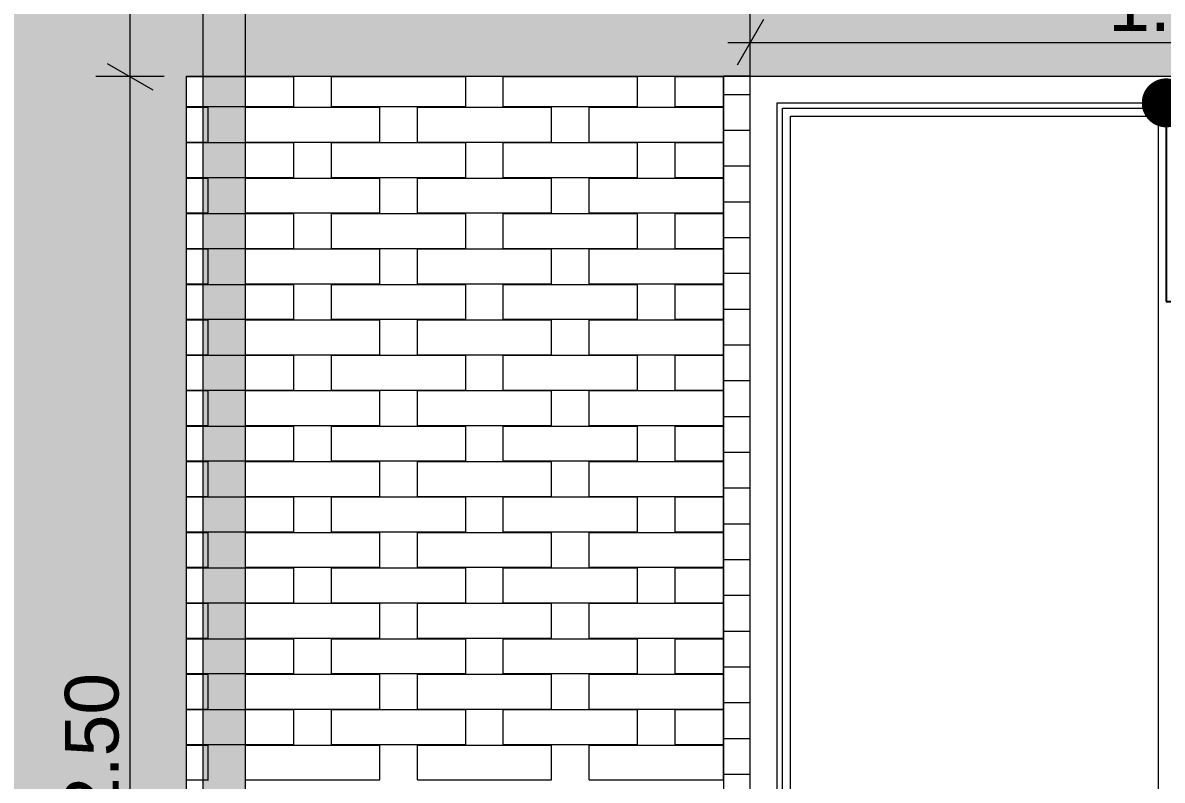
# Model space of a CAD drawing. Header units: millimetres. Extents: x 475616349 to 476941521, y 4620115302 to 4621446928.
# Drawn here: x 476654757 to 476656880, y 4620527209 to 4620528619 of the extents above; entities that cross this region are included whole.
import ezdxf

# ---------------------------------------------------------------- set-up
doc = ezdxf.new("R2010")
doc.units = ezdxf.units.MM
doc.header["$MEASUREMENT"] = 0
for name, color, linetype, lineweight in [('0_Pen_No__250_Pen_No__255', 255, 'Continuous', 0), ('0_Pen_No__250_Pen_No__7', 7, 'Continuous', 0), ('2D Drafting - General_Pen_No__30_Pen_No__9_Pen_No__9_Pen_No__253', 252, 'Continuous', 0), ('2D Drafting - General_Pen_No__30_Pen_No__9_Pen_No__9_Pen_No__7', 7, 'Continuous', 0), ('2D Drafting - General_Pen_No__7_Pen_No__7', 7, 'Continuous', 0), ('New_2D Drafting - General_Pen_No__2_Pen_No__250', 7, 'Continuous', 0), ('New_Interior - Furniture _Pen_No__250', 7, 'Continuous', 0), ('New_Structural - Bearing_Pen_No__250', 7, 'Continuous', 0), ('New_zoma_Pen_No__4', 7, 'Continuous', 0), ('New_zoma_Pen_No__7', 7, 'Continuous', 0), ('Structural - Bearing_Pen_No__250', 7, 'Continuous', 0)]:
    doc.layers.add(name, color=color, linetype=linetype, lineweight=lineweight)
doc.layers.add('New_zoma', color=7, linetype='Continuous')
doc.styles.add('GENERATED_STYLE_1', font='arial.ttf')
doc.dimstyles.new('GENERATED_STYLE__18', dxfattribs={"dimtxt": 100, "dimasz": 64.421331, "dimexe": 0.18, "dimexo": 3, "dimgap": 0.09, "dimtad": 1, "dimtih": 1, "dimtoh": 1, "dimlfac": 0.001, "dimzin": 0, "dimdsep": 46, "dimtxsty": 'GENERATED_STYLE_1', "dimblk": 'ARROWHEAD_2', "dimblk1": 'ARROWHEAD_2', "dimblk2": 'ARROWHEAD_2', "dimcen": 0.09, "dimclrd": 7, "dimclre": 7, "dimclrt": 7, "dimadec": 0, "dimazin": 0, "dimtfac": 1, "dimtdec": 4, "dimtmove": 0, "dimatfit": 3, "dimfxl": 1, "dimtolj": 1, "dimtzin": 0, "dimarcsym": 0})
doc.dimstyles.new('GENERATED_STYLE__19', dxfattribs={"dimtxt": 100, "dimasz": 64.421331, "dimexe": 0.18, "dimexo": 3, "dimgap": 0.09, "dimtad": 1, "dimlfac": 0.001, "dimzin": 0, "dimdsep": 46, "dimtxsty": 'GENERATED_STYLE_1', "dimblk": 'ARROWHEAD_2', "dimblk1": 'ARROWHEAD_2', "dimblk2": 'ARROWHEAD_2', "dimcen": 0.09, "dimclrd": 7, "dimclre": 7, "dimclrt": 7, "dimadec": 0, "dimazin": 0, "dimtfac": 1, "dimtdec": 4, "dimtmove": 0, "dimatfit": 3, "dimfxl": 1, "dimtolj": 1, "dimtzin": 0, "dimarcsym": 0})
doc.dimstyles.new('GENERATED_STYLE__48', dxfattribs={"dimtxt": 0.18, "dimasz": 182.4, "dimexe": 0.18, "dimexo": 0.0625, "dimgap": 0.09, "dimtad": 0, "dimtih": 1, "dimtoh": 1, "dimdec": 4, "dimzin": 0, "dimdsep": 46, "dimcen": 0.09, "dimadec": 0, "dimazin": 0, "dimtfac": 1, "dimtdec": 4, "dimtmove": 0, "dimatfit": 3, "dimldrblk": 'ARROWHEAD_11', "dimfxl": 1, "dimtolj": 1, "dimtzin": 0, "dimarcsym": 0})

# ---------------------------------------------------------------- blocks, each defined once
blk = doc.blocks.new('*D735', base_point=(476577134.1, 4620325125.7))
at = {"layer": 'New_zoma_Pen_No__4', "color": 7, "linetype": 'Continuous', "lineweight": 0, "transparency": 16777216}
for p, q in [((476654914.2, 4620528543.8), (476654999, 4620528494.9)), ((476655020.2, 4620528519.4), (476654893, 4620528519.4)), ((476654956.6, 4620526020.4), (476654956.6, 4620528519.4)), ((476654914.2, 4620526044.8), (476654999, 4620525995.9)), ((476655020.2, 4620526020.4), (476654893, 4620526020.4))]:
    blk.add_line(p, q, dxfattribs=at)
at = {"layer": 'New_zoma_Pen_No__7', "color": 7, "lineweight": 0, "transparency": 16777216, "insert": (476654936.6, 4620527136.8), "char_height": 100, "attachment_point": 7, "rotation": 90, "style": 'GENERATED_STYLE_1'}
blk.add_mtext('\\A1;{\\pql;\\fArial|b0|i0|c0|p34;2.50}', dxfattribs=at)
blk = doc.blocks.new('ARROWHEAD_2')
at = {"color": 0, "linetype": 'Continuous', "lineweight": 0}
for p, q in [((-0.378, -0.655), (0.378, 0.655)), ((0, 0), (-1, 0))]:
    blk.add_line(p, q, dxfattribs=at)
blk = doc.blocks.new('*D736', base_point=(476577134.1, 4620325125.7))
at = {"layer": 'New_zoma_Pen_No__4', "color": 7, "linetype": 'Continuous', "lineweight": 0, "transparency": 16777216}
for p, q in [((476654914.2, 4620529244.8), (476654999, 4620529195.9)), ((476655020.2, 4620529220.4), (476654893, 4620529220.4)), ((476654956.6, 4620528519.4), (476654956.6, 4620529220.4)), ((476654914.2, 4620528543.8), (476654999, 4620528494.9)), ((476655020.2, 4620528519.4), (476654893, 4620528519.4))]:
    blk.add_line(p, q, dxfattribs=at)
at = {"layer": 'New_zoma_Pen_No__7', "color": 7, "lineweight": 0, "transparency": 16777216, "insert": (476654936.6, 4620528736.8), "char_height": 100, "attachment_point": 7, "rotation": 90, "style": 'GENERATED_STYLE_1'}
blk.add_mtext('\\A1;{\\pql;\\fArial|b0|i0|c0|p34;0.70}', dxfattribs=at)
blk = doc.blocks.new('*D749', base_point=(476577134.1, 4620325125.7))
at = {"layer": 'New_zoma_Pen_No__4', "color": 7, "linetype": 'Continuous', "lineweight": 0, "transparency": 16777216}
for p, q in [((476656112, 4620528519.4), (476656112, 4620528646.6)), ((476657712, 4620528519.4), (476657712, 4620528646.6)), ((476656136.5, 4620528625.4), (476656087.6, 4620528540.6)), ((476657736.5, 4620528625.4), (476657687.6, 4620528540.6)), ((476656070.6, 4620528583), (476656112, 4620528583)), ((476656112, 4620528583), (476657712, 4620528583))]:
    blk.add_line(p, q, dxfattribs=at)
at = {"layer": 'New_zoma_Pen_No__7', "color": 7, "lineweight": 0, "transparency": 16777216, "insert": (476656779, 4620528603), "char_height": 100, "attachment_point": 7, "style": 'GENERATED_STYLE_1'}
blk.add_mtext('\\A1;{\\pql;\\fArial|b0|i0|c0|p34;1.60}', dxfattribs=at)
blk = doc.blocks.new('*D753', base_point=(476577134.1, 4620325125.7))
at = {"layer": 'New_zoma_Pen_No__4', "color": 7, "linetype": 'Continuous', "lineweight": 0, "transparency": 16777216}
for p, q in [((476656112, 4620531719.4), (476656112, 4620531846.6)), ((476657712, 4620531719.4), (476657712, 4620531846.6)), ((476656136.5, 4620531825.4), (476656087.6, 4620531740.6)), ((476657736.5, 4620531825.4), (476657687.6, 4620531740.6)), ((476656070.6, 4620531783), (476656112, 4620531783)), ((476656112, 4620531783), (476657712, 4620531783))]:
    blk.add_line(p, q, dxfattribs=at)
at = {"layer": 'New_zoma_Pen_No__7', "color": 7, "lineweight": 0, "transparency": 16777216, "insert": (476656779, 4620531803), "char_height": 100, "attachment_point": 7, "style": 'GENERATED_STYLE_1'}
blk.add_mtext('\\A1;{\\pql;\\fArial|b0|i0|c0|p34;1.60}', dxfattribs=at)
blk = doc.blocks.new('*D756', base_point=(476577134.1, 4620325125.7))
at = {"layer": 'New_zoma_Pen_No__4', "color": 7, "linetype": 'Continuous', "lineweight": 0, "transparency": 16777216}
for p, q in [((476656062, 4620530027.7), (476656062, 4620530154.8)), ((476660562, 4620530027.7), (476660562, 4620530154.8)), ((476656086.5, 4620530133.6), (476656037.5, 4620530048.9)), ((476660537.5, 4620530048.9), (476660586.5, 4620530133.6)), ((476656020.6, 4620530091.2), (476656062, 4620530091.2)), ((476656062, 4620530091.2), (476660562, 4620530091.2)), ((476660562, 4620530091.2), (476660603.5, 4620530091.2))]:
    blk.add_line(p, q, dxfattribs=at)
at = {"layer": 'New_zoma_Pen_No__7', "color": 7, "lineweight": 0, "transparency": 16777216, "insert": (476658179, 4620530111.2), "char_height": 100, "attachment_point": 7, "style": 'GENERATED_STYLE_1'}
blk.add_mtext('\\A1;{\\pql;\\fArial|b0|i0|c0|p34;4.50}', dxfattribs=at)
blk = doc.blocks.new('ARROWHEAD_11')
at = {"color": 0, "linetype": 'Continuous', "lineweight": 0}
blk.add_line((0, 0), (-1, 0), dxfattribs=at)
at = {"color": 0, "linetype": 'Continuous', "lineweight": 0, "const_width": 0.25, "flags": 128}
blk.add_lwpolyline([(-0.125, 0, 1), (0.125, 0, 1)], format="xyb", close=True, dxfattribs=at)

msp = doc.modelspace()

# ---------------------------------------------------------------- hatches: boundary and pattern name
at = {"layer": '0_Pen_No__250_Pen_No__255', "linetype": 'Continuous', "lineweight": 0, "true_color": 0x3f3f3f}
msp.add_hatch(color=250, dxfattribs=at).paths.add_polyline_path([(476655172.006, 4620517320.31), (476655172.006, 4620529295.176), (476655092.007, 4620529295.176), (476655092.007, 4620517320.31)])
at = {"layer": '2D Drafting - General_Pen_No__30_Pen_No__9_Pen_No__9_Pen_No__253', "linetype": 'Continuous', "lineweight": 0}
h = msp.add_hatch(dxfattribs=at)
h.set_pattern_fill('BRICK___RUNNING_BOND', color=252, style=0, pattern_type=2)
h.set_pattern_definition([(0, (476692910.175, 4620522353.93), (0, 66.64), []), (90, (476692910.17, 4620522353.93), (-244.8, 0), [66.64, -66.64]), (90, (476693032.57, 4620522420.57), (-244.8, 0), [66.64, -66.64])])
h.paths.add_polyline_path([(476647692.13, 4620532819.956), (476647692.13, 4620519520.362), (476648861.998, 4620519520.362), (476648862.006, 4620522120.37), (476648862.006, 4620523542.007), (476648862.006, 4620531720.362), (476648862.006, 4620531932.715), (476648862.006, 4620532420.362), (476654662.006, 4620532420.362), (476654662.006, 4620519520.362), (476661919.968, 4620519520.362), (476661962.147, 4620519520.362), (476661962.147, 4620522820.364), (476661962.147, 4620525320.374), (476661962.147, 4620525944.887), (476661962.147, 4620532420.374), (476665762.003, 4620532420.374), (476665762.003, 4620522120.38), (476665162.198, 4620522120.38), (476665162.198, 4620517320.329), (476668462.159, 4620517320.329), (476668462.159, 4620517320.295), (476668932.159, 4620517320.295), (476668932.159, 4620532819.956), (476661962.147, 4620532819.956), (476655062.006, 4620532819.956)])
h.paths.add_polyline_path([(476661562.006, 4620526020.374), (476655062.006, 4620526020.374), (476655062.006, 4620528520.374), (476661562.006, 4620528520.374)], flags=0)
h.paths.add_polyline_path([(476661562.006, 4620522820.364), (476655062.006, 4620522820.364), (476655062.006, 4620525320.374), (476661562.006, 4620525320.374)], flags=0)
h.paths.add_polyline_path([(476661562.006, 4620529220.374), (476655062.006, 4620529220.374), (476655062.006, 4620531720.361), (476661562.006, 4620531720.361)], flags=0)
h.paths.add_polyline_path([(476656112.047, 4620522120.412), (476656112.047, 4620519620.412), (476657707.931, 4620519620.412), (476657712.047, 4620519620.412), (476657712.047, 4620522120.412)], flags=0)
h.paths.add_polyline_path([(476666262.224, 4620522120.362), (476666262.224, 4620520520.362), (476667862.223, 4620520520.362), (476667862.223, 4620522120.362)], flags=0)
h.paths.add_polyline_path([(476667862.223, 4620530120.362), (476667862.223, 4620531720.362), (476666262.224, 4620531720.362), (476666262.224, 4620530120.362)], flags=0)
h.paths.add_polyline_path([(476666262.228, 4620528520.362), (476666262.228, 4620526920.362), (476667862.228, 4620526920.362), (476667862.228, 4620528520.362)], flags=0)
h.paths.add_polyline_path([(476666262.228, 4620523720.362), (476667862.228, 4620523720.362), (476667862.228, 4620525320.362), (476666262.228, 4620525320.362)], flags=0)
h.paths.add_polyline_path([(476666262.435, 4620518320.362), (476667862.006, 4620518320.362), (476667862.006, 4620518920.362), (476666262.435, 4620518920.362)], flags=0)
h = msp.add_hatch(dxfattribs=at)
h.set_pattern_fill('BRICK___RUNNING_BOND', color=252, style=0, pattern_type=2)
h.set_pattern_definition([(0, (476689560.27, 4620525553.934), (0, 66.64), []), (90, (476689560.27, 4620525553.93), (-244.8, 0), [66.64, -66.64]), (90, (476689682.67, 4620525620.57), (-244.8, 0), [66.64, -66.64])])
h.paths.add_polyline_path([(476656062.124, 4620528520.369), (476656062.124, 4620526020.341), (476656112.116, 4620526020.341), (476656112.116, 4620528520.369)])

# ---------------------------------------------------------------- linework, layer by layer
at = {"layer": '0_Pen_No__250_Pen_No__7', "color": 7, "linetype": 'Continuous', "lineweight": 0, "flags": 128}
msp.add_lwpolyline([(476655172.006, 4620517320.31), (476655172.006, 4620529295.176), (476655092.007, 4620529295.176), (476655092.007, 4620517320.31)], close=True, dxfattribs=at)
at = {"layer": '2D Drafting - General_Pen_No__30_Pen_No__9_Pen_No__9_Pen_No__7', "color": 7, "linetype": 'Continuous', "lineweight": 0, "flags": 128}
for points in [[(476661562.006, 4620526020.374), (476655062.006, 4620526020.374), (476655062.006, 4620528520.374), (476661562.006, 4620528520.374)], [(476656062.124, 4620528520.369), (476656062.124, 4620526020.341), (476656112.116, 4620526020.341), (476656112.116, 4620528520.369)]]:
    msp.add_lwpolyline(points, close=True, dxfattribs=at)
at = {"layer": '2D Drafting - General_Pen_No__7_Pen_No__7', "color": 7, "linetype": 'Continuous', "lineweight": 0, "flags": 128}
msp.add_lwpolyline([(476657707.922, 4620526020.348), (476656112.039, 4620526020.353), (476656112.047, 4620528520.353), (476657712.047, 4620528520.348)], dxfattribs=at)
for points in [[(476656162.047, 4620528470.352), (476657662.047, 4620528470.347), (476657662.039, 4620526020.348), (476656162.039, 4620526020.354)], [(476656172.047, 4620528460.352), (476657652.047, 4620528460.347), (476657652.039, 4620526080.349), (476656172.039, 4620526080.354)], [(476656187.047, 4620528445.352), (476656872.047, 4620528445.35), (476656872.039, 4620526100.352), (476656187.039, 4620526100.354)]]:
    msp.add_lwpolyline(points, close=True, dxfattribs=at)
at = {"layer": 'New_Interior - Furniture _Pen_No__250', "color": 7, "linetype": 'Continuous', "lineweight": 0}
for p, q in [((476655122.006, 4620528519.374), (476655122.006, 4620528520.374)), ((476655333.276, 4620528001.374), (476655333.506, 4620528001.197))]:
    msp.add_line(p, q, dxfattribs=at)
at = {"layer": 'New_Structural - Bearing_Pen_No__250', "color": 7, "linetype": 'Continuous', "lineweight": 0}
for p, q in [((476655062.006, 4620528519.374), (476655262.006, 4620528519.374)), ((476655262.006, 4620528463.374), (476655262.006, 4620528519.374)), ((476655332.006, 4620528519.374), (476655582.006, 4620528519.374)), ((476655332.006, 4620528463.374), (476655332.006, 4620528519.374)), ((476655582.006, 4620528463.374), (476655582.006, 4620528519.374)), ((476655652.006, 4620528519.374), (476655902.006, 4620528519.374)), ((476655652.006, 4620528463.374), (476655652.006, 4620528519.374)), ((476655752.006, 4620528519.374), (476655752.006, 4620528520.374)), ((476655902.006, 4620528463.374), (476655902.006, 4620528519.374)), ((476655972.006, 4620528519.374), (476656062.006, 4620528519.374)), ((476655972.006, 4620528463.374), (476655972.006, 4620528519.374)), ((476656062.006, 4620528463.374), (476656062.006, 4620528519.374)), ((476655062.006, 4620528463.374), (476655262.006, 4620528463.374)), ((476655062.006, 4620528462.374), (476655102.006, 4620528462.374)), ((476655102.006, 4620528397.374), (476655102.006, 4620528462.374)), ((476655172.006, 4620528462.374), (476655422.006, 4620528462.374)), ((476655172.006, 4620528397.374), (476655172.006, 4620528462.374)), ((476655332.006, 4620528463.374), (476655582.006, 4620528463.374)), ((476655422.006, 4620528397.374), (476655422.006, 4620528462.374)), ((476655492.006, 4620528462.374), (476655742.006, 4620528462.374)), ((476655492.006, 4620528397.374), (476655492.006, 4620528462.374)), ((476655652.006, 4620528463.374), (476655902.006, 4620528463.374)), ((476655742.006, 4620528397.374), (476655742.006, 4620528462.374)), ((476655812.006, 4620528462.374), (476656062.006, 4620528462.374)), ((476655812.006, 4620528397.374), (476655812.006, 4620528462.374)), ((476655972.006, 4620528463.374), (476656062.006, 4620528463.374)), ((476656062.006, 4620528397.374), (476656062.006, 4620528462.374)), ((476655062.006, 4620528397.374), (476655102.006, 4620528397.374)), ((476655062.006, 4620528396.374), (476655262.006, 4620528396.374)), ((476655172.006, 4620528397.374), (476655422.006, 4620528397.374)), ((476655262.006, 4620528331.374), (476655262.006, 4620528396.374)), ((476655332.006, 4620528396.374), (476655582.006, 4620528396.374)), ((476655332.006, 4620528331.374), (476655332.006, 4620528396.374)), ((476655492.006, 4620528397.374), (476655742.006, 4620528397.374)), ((476655582.006, 4620528331.374), (476655582.006, 4620528396.374)), ((476655652.006, 4620528396.374), (476655902.006, 4620528396.374)), ((476655652.006, 4620528331.374), (476655652.006, 4620528396.374)), ((476655812.006, 4620528397.374), (476656062.006, 4620528397.374)), ((476655902.006, 4620528331.374), (476655902.006, 4620528396.374)), ((476655972.006, 4620528396.374), (476656062.006, 4620528396.374)), ((476655972.006, 4620528331.374), (476655972.006, 4620528396.374)), ((476656062.006, 4620528331.374), (476656062.006, 4620528396.374)), ((476655062.006, 4620528331.374), (476655262.006, 4620528331.374)), ((476655062.006, 4620528330.374), (476655102.006, 4620528330.374)), ((476655102.006, 4620528265.374), (476655102.006, 4620528330.374)), ((476655172.006, 4620528330.374), (476655422.006, 4620528330.374)), ((476655172.006, 4620528265.374), (476655172.006, 4620528330.374)), ((476655332.006, 4620528331.374), (476655582.006, 4620528331.374)), ((476655422.006, 4620528265.374), (476655422.006, 4620528330.374)), ((476655492.006, 4620528330.374), (476655742.006, 4620528330.374)), ((476655492.006, 4620528265.374), (476655492.006, 4620528330.374)), ((476655652.006, 4620528331.374), (476655902.006, 4620528331.374)), ((476655742.006, 4620528265.374), (476655742.006, 4620528330.374)), ((476655812.006, 4620528330.374), (476656062.006, 4620528330.374)), ((476655812.006, 4620528265.374), (476655812.006, 4620528330.374)), ((476655972.006, 4620528331.374), (476656062.006, 4620528331.374)), ((476656062.006, 4620528265.374), (476656062.006, 4620528330.374)), ((476655062.006, 4620528265.374), (476655102.006, 4620528265.374)), ((476655062.006, 4620528264.374), (476655262.006, 4620528264.374)), ((476655172.006, 4620528265.374), (476655422.006, 4620528265.374)), ((476655262.006, 4620528199.374), (476655262.006, 4620528264.374)), ((476655332.006, 4620528264.374), (476655582.006, 4620528264.374)), ((476655332.006, 4620528199.374), (476655332.006, 4620528264.374)), ((476655492.006, 4620528265.374), (476655742.006, 4620528265.374)), ((476655582.006, 4620528199.374), (476655582.006, 4620528264.374)), ((476655652.006, 4620528264.374), (476655902.006, 4620528264.374)), ((476655652.006, 4620528199.374), (476655652.006, 4620528264.374)), ((476655812.006, 4620528265.374), (476656062.006, 4620528265.374)), ((476655902.006, 4620528199.374), (476655902.006, 4620528264.374)), ((476655972.006, 4620528264.374), (476656062.006, 4620528264.374)), ((476655972.006, 4620528199.374), (476655972.006, 4620528264.374)), ((476656062.006, 4620528199.374), (476656062.006, 4620528264.374)), ((476655062.006, 4620528199.374), (476655262.006, 4620528199.374)), ((476655062.006, 4620528198.374), (476655102.006, 4620528198.374)), ((476655102.006, 4620528133.374), (476655102.006, 4620528198.374)), ((476655172.006, 4620528198.374), (476655422.006, 4620528198.374)), ((476655172.006, 4620528133.374), (476655172.006, 4620528198.374)), ((476655332.006, 4620528199.374), (476655582.006, 4620528199.374)), ((476655422.006, 4620528133.374), (476655422.006, 4620528198.374)), ((476655492.006, 4620528198.374), (476655742.006, 4620528198.374)), ((476655492.006, 4620528133.374), (476655492.006, 4620528198.374)), ((476655652.006, 4620528199.374), (476655902.006, 4620528199.374)), ((476655742.006, 4620528133.374), (476655742.006, 4620528198.374)), ((476655812.006, 4620528198.374), (476656062.006, 4620528198.374)), ((476655812.006, 4620528133.374), (476655812.006, 4620528198.374)), ((476655972.006, 4620528199.374), (476656062.006, 4620528199.374)), ((476656062.006, 4620528133.374), (476656062.006, 4620528198.374)), ((476655062.006, 4620528133.374), (476655102.006, 4620528133.374)), ((476655062.006, 4620528132.374), (476655262.006, 4620528132.374)), ((476655172.006, 4620528133.374), (476655422.006, 4620528133.374)), ((476655262.006, 4620528067.374), (476655262.006, 4620528132.374)), ((476655332.006, 4620528132.374), (476655582.006, 4620528132.374)), ((476655332.006, 4620528067.374), (476655332.006, 4620528132.374)), ((476655492.006, 4620528133.374), (476655742.006, 4620528133.374)), ((476655582.006, 4620528067.374), (476655582.006, 4620528132.374)), ((476655652.006, 4620528132.374), (476655902.006, 4620528132.374)), ((476655652.006, 4620528067.374), (476655652.006, 4620528132.374)), ((476655812.006, 4620528133.374), (476656062.006, 4620528133.374)), ((476655902.006, 4620528067.374), (476655902.006, 4620528132.374)), ((476655972.006, 4620528132.374), (476656062.006, 4620528132.374)), ((476655972.006, 4620528067.374), (476655972.006, 4620528132.374)), ((476656062.006, 4620528067.374), (476656062.006, 4620528132.374)), ((476655062.006, 4620528067.374), (476655262.006, 4620528067.374)), ((476655062.006, 4620528066.374), (476655102.006, 4620528066.374)), ((476655102.006, 4620528001.374), (476655102.006, 4620528066.374)), ((476655172.006, 4620528066.374), (476655422.006, 4620528066.374)), ((476655172.006, 4620528001.374), (476655172.006, 4620528066.374)), ((476655332.006, 4620528067.374), (476655582.006, 4620528067.374)), ((476655422.006, 4620528001.374), (476655422.006, 4620528066.374)), ((476655492.006, 4620528066.374), (476655742.006, 4620528066.374)), ((476655492.006, 4620528001.374), (476655492.006, 4620528066.374)), ((476655652.006, 4620528067.374), (476655902.006, 4620528067.374)), ((476655742.006, 4620528001.374), (476655742.006, 4620528066.374)), ((476655812.006, 4620528066.374), (476656062.006, 4620528066.374)), ((476655812.006, 4620528001.374), (476655812.006, 4620528066.374)), ((476655972.006, 4620528067.374), (476656062.006, 4620528067.374)), ((476656062.006, 4620528001.374), (476656062.006, 4620528066.374)), ((476655062.006, 4620528001.374), (476655102.006, 4620528001.374)), ((476655062.006, 4620528000.374), (476655262.006, 4620528000.374)), ((476655172.006, 4620528001.374), (476655422.006, 4620528001.374)), ((476655262.006, 4620527935.374), (476655262.006, 4620528000.374)), ((476655332.006, 4620528000.374), (476655582.006, 4620528000.374)), ((476655332.006, 4620527935.374), (476655332.006, 4620528000.374)), ((476655492.006, 4620528001.374), (476655742.006, 4620528001.374)), ((476655582.006, 4620527935.374), (476655582.006, 4620528000.374)), ((476655652.006, 4620528000.374), (476655902.006, 4620528000.374)), ((476655652.006, 4620527935.374), (476655652.006, 4620528000.374)), ((476655812.006, 4620528001.374), (476656062.006, 4620528001.374)), ((476655902.006, 4620527935.374), (476655902.006, 4620528000.374)), ((476655972.006, 4620528000.374), (476656062.006, 4620528000.374)), ((476655972.006, 4620527935.374), (476655972.006, 4620528000.374)), ((476656062.006, 4620527935.374), (476656062.006, 4620528000.374)), ((476655062.006, 4620527935.374), (476655262.006, 4620527935.374)), ((476655062.006, 4620527934.374), (476655102.006, 4620527934.374)), ((476655102.006, 4620527869.374), (476655102.006, 4620527934.374)), ((476655172.006, 4620527934.374), (476655422.006, 4620527934.374)), ((476655172.006, 4620527869.374), (476655172.006, 4620527934.374)), ((476655332.006, 4620527935.374), (476655582.006, 4620527935.374)), ((476655422.006, 4620527869.374), (476655422.006, 4620527934.374)), ((476655492.006, 4620527934.374), (476655742.006, 4620527934.374)), ((476655492.006, 4620527869.374), (476655492.006, 4620527934.374)), ((476655652.006, 4620527935.374), (476655902.006, 4620527935.374)), ((476655742.006, 4620527869.374), (476655742.006, 4620527934.374)), ((476655812.006, 4620527934.374), (476656062.006, 4620527934.374)), ((476655812.006, 4620527869.374), (476655812.006, 4620527934.374)), ((476655972.006, 4620527935.374), (476656062.006, 4620527935.374)), ((476656062.006, 4620527869.374), (476656062.006, 4620527934.374)), ((476655062.006, 4620527869.374), (476655102.006, 4620527869.374)), ((476655172.006, 4620527869.374), (476655422.006, 4620527869.374)), ((476655492.006, 4620527869.374), (476655742.006, 4620527869.374)), ((476655812.006, 4620527869.374), (476656062.006, 4620527869.374)), ((476655062.006, 4620527868.374), (476655262.006, 4620527868.374)), ((476655262.006, 4620527803.374), (476655262.006, 4620527868.374)), ((476655332.006, 4620527868.374), (476655582.006, 4620527868.374)), ((476655332.006, 4620527803.374), (476655332.006, 4620527868.374)), ((476655582.006, 4620527803.374), (476655582.006, 4620527868.374)), ((476655652.006, 4620527868.374), (476655902.006, 4620527868.374)), ((476655652.006, 4620527803.374), (476655652.006, 4620527868.374)), ((476655902.006, 4620527803.374), (476655902.006, 4620527868.374)), ((476655972.006, 4620527868.374), (476656062.006, 4620527868.374)), ((476655972.006, 4620527803.374), (476655972.006, 4620527868.374)), ((476656062.006, 4620527803.374), (476656062.006, 4620527868.374)), ((476655062.006, 4620527803.374), (476655262.006, 4620527803.374)), ((476655062.006, 4620527802.374), (476655102.006, 4620527802.374)), ((476655102.006, 4620527737.374), (476655102.006, 4620527802.374)), ((476655172.006, 4620527802.374), (476655422.006, 4620527802.374)), ((476655172.006, 4620527737.374), (476655172.006, 4620527802.374)), ((476655332.006, 4620527803.374), (476655582.006, 4620527803.374)), ((476655422.006, 4620527737.374), (476655422.006, 4620527802.374)), ((476655492.006, 4620527802.374), (476655742.006, 4620527802.374)), ((476655492.006, 4620527737.374), (476655492.006, 4620527802.374)), ((476655652.006, 4620527803.374), (476655902.006, 4620527803.374)), ((476655742.006, 4620527737.374), (476655742.006, 4620527802.374)), ((476655812.006, 4620527802.374), (476656062.006, 4620527802.374)), ((476655812.006, 4620527737.374), (476655812.006, 4620527802.374)), ((476655972.006, 4620527803.374), (476656062.006, 4620527803.374)), ((476656062.006, 4620527737.374), (476656062.006, 4620527802.374)), ((476655062.006, 4620527737.374), (476655102.006, 4620527737.374)), ((476655062.006, 4620527736.374), (476655262.006, 4620527736.374)), ((476655172.006, 4620527737.374), (476655422.006, 4620527737.374)), ((476655262.006, 4620527671.374), (476655262.006, 4620527736.374)), ((476655332.006, 4620527736.374), (476655582.006, 4620527736.374)), ((476655332.006, 4620527671.374), (476655332.006, 4620527736.374)), ((476655492.006, 4620527737.374), (476655742.006, 4620527737.374)), ((476655582.006, 4620527671.374), (476655582.006, 4620527736.374)), ((476655652.006, 4620527736.374), (476655902.006, 4620527736.374)), ((476655652.006, 4620527671.374), (476655652.006, 4620527736.374)), ((476655812.006, 4620527737.374), (476656062.006, 4620527737.374)), ((476655902.006, 4620527671.374), (476655902.006, 4620527736.374)), ((476655972.006, 4620527736.374), (476656062.006, 4620527736.374)), ((476655972.006, 4620527671.374), (476655972.006, 4620527736.374)), ((476656062.006, 4620527671.374), (476656062.006, 4620527736.374)), ((476655062.006, 4620527671.374), (476655262.006, 4620527671.374)), ((476655062.006, 4620527670.374), (476655102.006, 4620527670.374)), ((476655102.006, 4620527670.374), (476655102.006, 4620527671.374)), ((476655102.006, 4620527605.374), (476655102.006, 4620527670.374)), ((476655172.006, 4620527670.374), (476655422.006, 4620527670.374)), ((476655172.006, 4620527605.374), (476655172.006, 4620527670.374)), ((476655332.006, 4620527671.374), (476655582.006, 4620527671.374)), ((476655422.006, 4620527605.374), (476655422.006, 4620527670.374)), ((476655492.006, 4620527670.374), (476655742.006, 4620527670.374)), ((476655492.006, 4620527605.374), (476655492.006, 4620527670.374)), ((476655652.006, 4620527671.374), (476655902.006, 4620527671.374)), ((476655742.006, 4620527605.374), (476655742.006, 4620527670.374)), ((476655812.006, 4620527670.374), (476656062.006, 4620527670.374)), ((476655812.006, 4620527605.374), (476655812.006, 4620527670.374)), ((476655972.006, 4620527671.374), (476656062.006, 4620527671.374)), ((476656062.006, 4620527605.374), (476656062.006, 4620527670.374)), ((476655062.006, 4620527605.374), (476655102.006, 4620527605.374)), ((476655062.006, 4620527604.374), (476655262.006, 4620527604.374)), ((476655102.006, 4620527604.374), (476655102.006, 4620527605.374)), ((476655172.006, 4620527605.374), (476655422.006, 4620527605.374)), ((476655262.006, 4620527539.374), (476655262.006, 4620527604.374)), ((476655332.006, 4620527604.374), (476655582.006, 4620527604.374)), ((476655332.006, 4620527539.374), (476655332.006, 4620527604.374)), ((476655492.006, 4620527605.374), (476655742.006, 4620527605.374)), ((476655582.006, 4620527539.374), (476655582.006, 4620527604.374)), ((476655652.006, 4620527604.374), (476655902.006, 4620527604.374)), ((476655652.006, 4620527539.374), (476655652.006, 4620527604.374)), ((476655812.006, 4620527605.374), (476656062.006, 4620527605.374)), ((476655902.006, 4620527539.374), (476655902.006, 4620527604.374)), ((476655972.006, 4620527604.374), (476656062.006, 4620527604.374)), ((476655972.006, 4620527539.374), (476655972.006, 4620527604.374)), ((476656062.006, 4620527539.374), (476656062.006, 4620527604.374)), ((476655062.006, 4620527539.374), (476655262.006, 4620527539.374)), ((476655062.006, 4620527538.374), (476655102.006, 4620527538.374)), ((476655102.006, 4620527538.374), (476655102.006, 4620527539.374)), ((476655102.006, 4620527473.374), (476655102.006, 4620527538.374)), ((476655172.006, 4620527538.374), (476655422.006, 4620527538.374)), ((476655172.006, 4620527473.374), (476655172.006, 4620527538.374)), ((476655332.006, 4620527539.374), (476655582.006, 4620527539.374)), ((476655422.006, 4620527473.374), (476655422.006, 4620527538.374)), ((476655492.006, 4620527538.374), (476655742.006, 4620527538.374)), ((476655492.006, 4620527473.374), (476655492.006, 4620527538.374)), ((476655652.006, 4620527539.374), (476655902.006, 4620527539.374)), ((476655742.006, 4620527473.374), (476655742.006, 4620527538.374)), ((476655812.006, 4620527538.374), (476656062.006, 4620527538.374)), ((476655812.006, 4620527473.374), (476655812.006, 4620527538.374)), ((476655972.006, 4620527539.374), (476656062.006, 4620527539.374)), ((476656062.006, 4620527473.374), (476656062.006, 4620527538.374)), ((476655062.006, 4620527473.374), (476655102.006, 4620527473.374)), ((476655062.006, 4620527472.374), (476655262.006, 4620527472.374)), ((476655102.006, 4620527472.374), (476655102.006, 4620527473.374)), ((476655172.006, 4620527473.374), (476655422.006, 4620527473.374)), ((476655262.006, 4620527407.374), (476655262.006, 4620527472.374)), ((476655332.006, 4620527472.374), (476655582.006, 4620527472.374)), ((476655332.006, 4620527407.374), (476655332.006, 4620527472.374)), ((476655492.006, 4620527473.374), (476655742.006, 4620527473.374)), ((476655582.006, 4620527407.374), (476655582.006, 4620527472.374)), ((476655652.006, 4620527472.374), (476655902.006, 4620527472.374)), ((476655652.006, 4620527407.374), (476655652.006, 4620527472.374)), ((476655812.006, 4620527473.374), (476656062.006, 4620527473.374)), ((476655902.006, 4620527407.374), (476655902.006, 4620527472.374)), ((476655972.006, 4620527472.374), (476656062.006, 4620527472.374)), ((476655972.006, 4620527407.374), (476655972.006, 4620527472.374)), ((476656062.006, 4620527407.374), (476656062.006, 4620527472.374)), ((476655062.006, 4620527407.374), (476655262.006, 4620527407.374)), ((476655062.006, 4620527406.374), (476655102.006, 4620527406.374)), ((476655102.006, 4620527406.374), (476655102.006, 4620527407.374)), ((476655102.006, 4620527341.374), (476655102.006, 4620527406.374)), ((476655172.006, 4620527406.374), (476655422.006, 4620527406.374)), ((476655172.006, 4620527341.374), (476655172.006, 4620527406.374)), ((476655332.006, 4620527407.374), (476655582.006, 4620527407.374)), ((476655422.006, 4620527341.374), (476655422.006, 4620527406.374)), ((476655492.006, 4620527406.374), (476655742.006, 4620527406.374)), ((476655492.006, 4620527341.374), (476655492.006, 4620527406.374)), ((476655652.006, 4620527407.374), (476655902.006, 4620527407.374)), ((476655742.006, 4620527341.374), (476655742.006, 4620527406.374)), ((476655812.006, 4620527406.374), (476656062.006, 4620527406.374)), ((476655812.006, 4620527341.374), (476655812.006, 4620527406.374)), ((476655972.006, 4620527407.374), (476656062.006, 4620527407.374)), ((476656062.006, 4620527341.374), (476656062.006, 4620527406.374)), ((476655062.006, 4620527341.374), (476655102.006, 4620527341.374)), ((476655062.006, 4620527340.374), (476655262.006, 4620527340.374)), ((476655102.006, 4620527340.374), (476655102.006, 4620527341.374)), ((476655172.006, 4620527341.374), (476655422.006, 4620527341.374)), ((476655262.006, 4620527275.374), (476655262.006, 4620527340.374)), ((476655332.006, 4620527340.374), (476655582.006, 4620527340.374)), ((476655332.006, 4620527275.374), (476655332.006, 4620527340.374)), ((476655492.006, 4620527341.374), (476655742.006, 4620527341.374)), ((476655582.006, 4620527275.374), (476655582.006, 4620527340.374)), ((476655652.006, 4620527340.374), (476655902.006, 4620527340.374)), ((476655652.006, 4620527275.374), (476655652.006, 4620527340.374)), ((476655812.006, 4620527341.374), (476656062.006, 4620527341.374)), ((476655902.006, 4620527275.374), (476655902.006, 4620527340.374)), ((476655972.006, 4620527340.374), (476656062.006, 4620527340.374)), ((476655972.006, 4620527275.374), (476655972.006, 4620527340.374)), ((476656062.006, 4620527275.374), (476656062.006, 4620527340.374)), ((476655062.006, 4620527275.374), (476655262.006, 4620527275.374)), ((476655102.006, 4620527274.374), (476655102.006, 4620527275.374)), ((476655332.006, 4620527275.374), (476655582.006, 4620527275.374)), ((476655652.006, 4620527275.374), (476655902.006, 4620527275.374)), ((476655972.006, 4620527275.374), (476656062.006, 4620527275.374)), ((476655062.006, 4620527274.374), (476655102.006, 4620527274.374)), ((476655102.006, 4620527209.374), (476655102.006, 4620527274.374)), ((476655172.006, 4620527274.374), (476655422.006, 4620527274.374)), ((476655172.006, 4620527209.374), (476655172.006, 4620527274.374)), ((476655422.006, 4620527209.374), (476655422.006, 4620527274.374)), ((476655492.006, 4620527274.374), (476655742.006, 4620527274.374)), ((476655492.006, 4620527209.374), (476655492.006, 4620527274.374)), ((476655742.006, 4620527209.374), (476655742.006, 4620527274.374)), ((476655812.006, 4620527274.374), (476656062.006, 4620527274.374)), ((476655812.006, 4620527209.374), (476655812.006, 4620527274.374)), ((476656062.006, 4620527209.374), (476656062.006, 4620527274.374)), ((476655062.006, 4620527209.374), (476655102.006, 4620527209.374)), ((476655102.006, 4620527208.374), (476655102.006, 4620527209.374)), ((476655172.006, 4620527209.374), (476655422.006, 4620527209.374)), ((476655492.006, 4620527209.374), (476655742.006, 4620527209.374)), ((476655812.006, 4620527209.374), (476656062.006, 4620527209.374))]:
    msp.add_line(p, q, dxfattribs=at)
at = {"layer": 'Structural - Bearing_Pen_No__250', "color": 7, "linetype": 'Continuous', "lineweight": 0}
for p, q in [((476655062.006, 4620528519.374), (476655062.006, 4620528520.374)), ((476655102.006, 4620528519.374), (476655102.006, 4620528520.374)), ((476655062.006, 4620528462.374), (476655062.006, 4620528463.374)), ((476655102.006, 4620528462.374), (476655102.006, 4620528463.374)), ((476655062.006, 4620528396.374), (476655062.006, 4620528397.374)), ((476655102.006, 4620528396.374), (476655102.006, 4620528397.374)), ((476655062.006, 4620528330.374), (476655062.006, 4620528331.374)), ((476655102.006, 4620528330.374), (476655102.006, 4620528331.374)), ((476655062.006, 4620528264.374), (476655062.006, 4620528265.374)), ((476655102.006, 4620528264.374), (476655102.006, 4620528265.374)), ((476655062.006, 4620528198.374), (476655062.006, 4620528199.374)), ((476655102.006, 4620528198.374), (476655102.006, 4620528199.374)), ((476655062.006, 4620528132.374), (476655062.006, 4620528133.374)), ((476655102.006, 4620528132.374), (476655102.006, 4620528133.374)), ((476655062.006, 4620528066.374), (476655062.006, 4620528067.374)), ((476655102.006, 4620528066.374), (476655102.006, 4620528067.374)), ((476655062.006, 4620528000.374), (476655062.006, 4620528001.374)), ((476655102.006, 4620528000.374), (476655102.006, 4620528001.374)), ((476655062.006, 4620527934.374), (476655062.006, 4620527935.374)), ((476655102.006, 4620527934.374), (476655102.006, 4620527935.374)), ((476655062.006, 4620527868.374), (476655062.006, 4620527869.374)), ((476655102.006, 4620527868.374), (476655102.006, 4620527869.374)), ((476655062.006, 4620527802.374), (476655062.006, 4620527803.374)), ((476655102.006, 4620527802.374), (476655102.006, 4620527803.374)), ((476655062.006, 4620527736.374), (476655062.006, 4620527737.374)), ((476655102.006, 4620527736.374), (476655102.006, 4620527737.374)), ((476655062.006, 4620527670.374), (476655062.006, 4620527671.374)), ((476655062.006, 4620527604.374), (476655062.006, 4620527605.374)), ((476655062.006, 4620527538.374), (476655062.006, 4620527539.374)), ((476655062.006, 4620527472.374), (476655062.006, 4620527473.374)), ((476655062.006, 4620527406.374), (476655062.006, 4620527407.374)), ((476655062.006, 4620527340.374), (476655062.006, 4620527341.374)), ((476655062.006, 4620527274.374), (476655062.006, 4620527275.374)), ((476655062.006, 4620527208.374), (476655062.006, 4620527209.374))]:
    msp.add_line(p, q, dxfattribs=at)

# ---------------------------------------------------------------- dimensions: what is measured, and where the dimension line sits
at = {"layer": 'New_zoma', "color": 7, "linetype": 'Continuous', "lineweight": 0}
for base, p1, p2, picture, middle in [((476657712.047, 4620531782.98), (476656112.047, 4620525320.353), (476657712.047, 4620525320.348), '*D753', (476656908.901, 4620531852.98)), ((476660562.006, 4620530091.234), (476656062.006, 4620523920.349), (476660562.006, 4620523920.349), '*D756', (476658308.86, 4620530161.234)), ((476657712.047, 4620528582.98), (476656112.047, 4620525320.353), (476657712.047, 4620525320.348), '*D749', (476656908.901, 4620528652.98))]:
    dim = msp.add_linear_dim(base=base, p1=p1, p2=p2, dimstyle='GENERATED_STYLE__18', dxfattribs=at)
    dim.commit()
    dim.dimension.update_dxf_attribs({"geometry": picture, "text_midpoint": middle, "dimtype": 160})
for base, p1, p2, picture, middle in [((476654956.606, 4620529220.374), (476655062.006, 4620528519.374), (476655062.006, 4620529220.374), '*D736', (476654886.606, 4620528866.728)), ((476654956.606, 4620528519.374), (476655062.006, 4620526020.374), (476655062.006, 4620528519.374), '*D735', (476654886.606, 4620527266.728))]:
    dim = msp.add_linear_dim(base=base, p1=p1, p2=p2, angle=90, dimstyle='GENERATED_STYLE__19', dxfattribs=at)
    dim.commit()
    dim.dimension.update_dxf_attribs({"geometry": picture, "text_midpoint": middle, "dimtype": 160, "text_rotation": 90})

# ---------------------------------------------------------------- leaders
at = {"layer": 'New_2D Drafting - General_Pen_No__2_Pen_No__250', "color": 7, "linetype": 'Continuous', "lineweight": 0, "annotation_type": 0, "has_hookline": 1, "hookline_direction": 0, "text_width": 266.667}
msp.add_leader([(476656887.047, 4620528470.349), (476656887.047, 4620528100.425), (476657319.608, 4620528100.425)], dimstyle='GENERATED_STYLE__48', dxfattribs=at)

doc.saveas('drawing.dxf')
